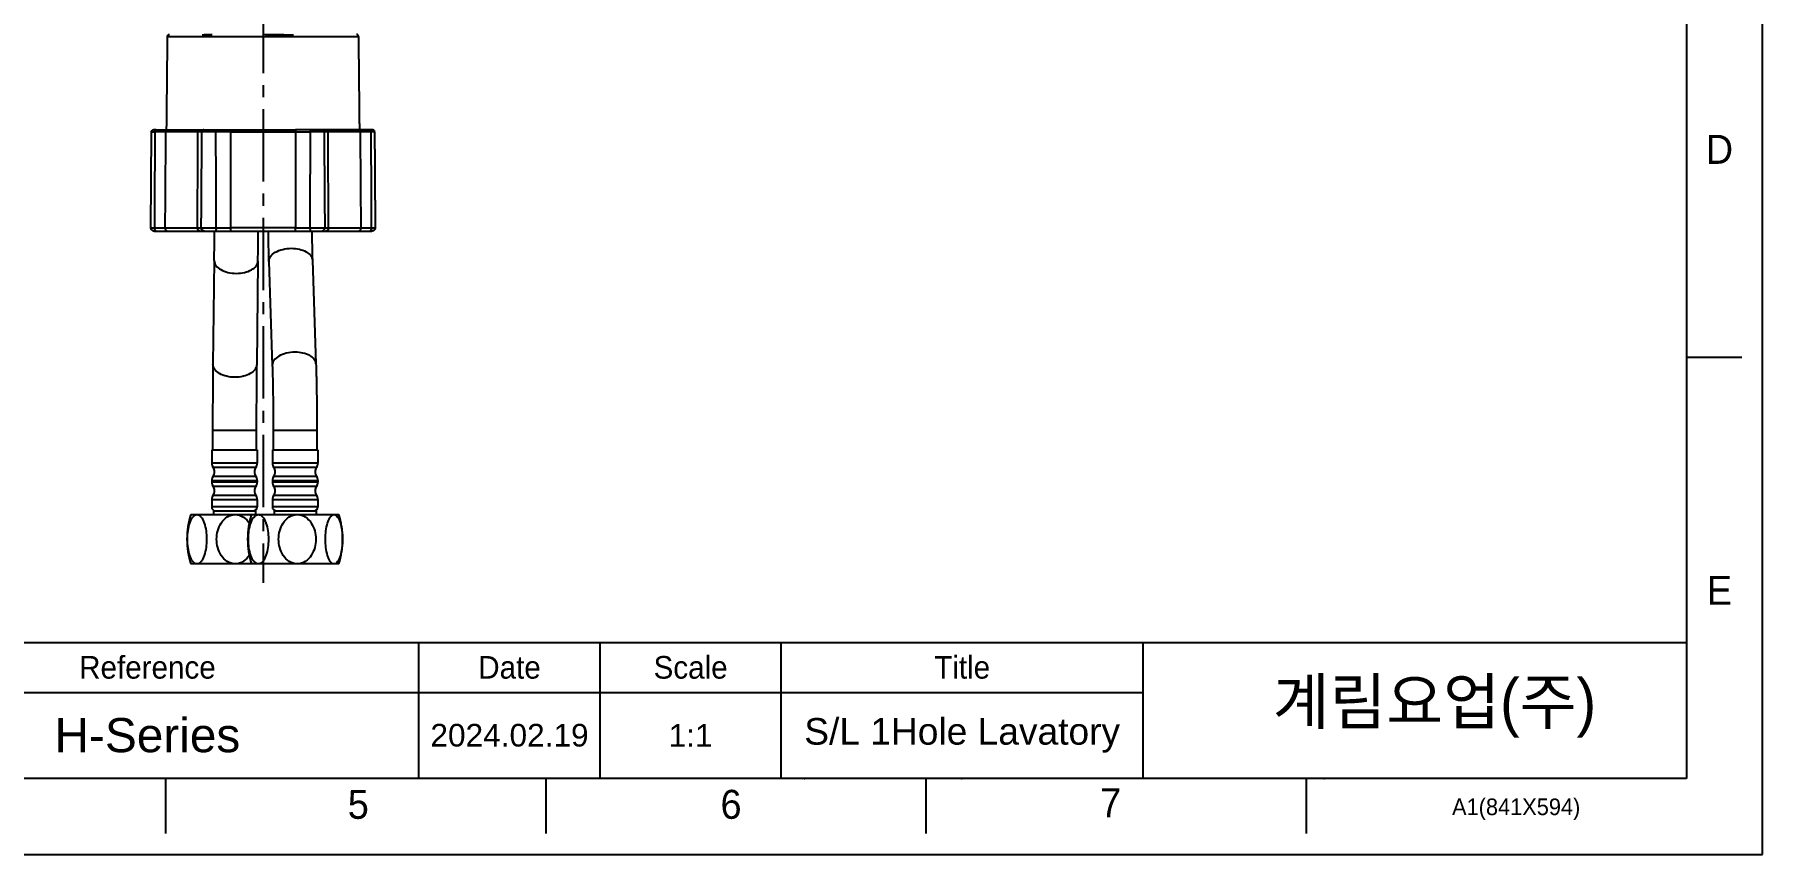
# Model space of a CAD drawing. Extents: x 10319 to 11160, y -16029 to -15435.
# Drawn here: x 10704.7 to 11159.7, y -16029.3 to -15813.5 of the extents above; entities that cross this region are included whole.
import ezdxf

# ---------------------------------------------------------------- set-up
doc = ezdxf.new("R2010")
doc.units = 0
doc.header["$MEASUREMENT"] = 0
doc.linetypes.add('CENTER2', pattern=[28.575, 19.05, -3.175, 3.175, -3.175])
doc.linetypes.add('CENTERX2', pattern=[101.6, 63.5, -12.7, 12.7, -12.7])
doc.layers.get('0').update_dxf_attribs({"linetype": 'CONTINUOUS'})
for name, color, linetype in [('CENTER', 1, 'CENTER2'), ('FORM', 7, 'CONTINUOUS'), ('TEXT', 2, 'CONTINUOUS')]:
    doc.layers.add(name, color=color, linetype=linetype)
doc.styles.add('Arial Unicode MS', font='ARIALUNI.ttf')
doc.styles.add('ROMANS', font='Gulim.ttf')
doc.styles.get("Standard").update_dxf_attribs({"font": 'Gulim.ttf'})

msp = doc.modelspace()

# ---------------------------------------------------------------- linework, layer by layer
for p, q in [((10751.99, -15872.97), (10751.66, -15900.32)), ((10763.49, -15873.11), (10763.16, -15900.46)), ((10766.35, -15873.24), (10767.28, -15900.58)), ((10777.84, -15872.84), (10778.77, -15900.19)), ((10751.56, -15917.6), (10763.06, -15917.6)), ((10751.56, -15917.6), (10751.56, -15922.83)), ((10763.06, -15917.6), (10763.06, -15922.83)), ((10767.54, -15917.6), (10779.04, -15917.6)), ((10767.54, -15917.6), (10767.54, -15922.83)), ((10779.04, -15917.6), (10779.04, -15922.83)), ((10751.31, -15922.83), (10763.31, -15922.83)), ((10751.31, -15922.83), (10751.31, -15926.27)), ((10763.31, -15922.83), (10763.31, -15926.27)), ((10767.29, -15922.83), (10779.29, -15922.83)), ((10767.29, -15922.83), (10767.29, -15926.27)), ((10779.29, -15922.83), (10779.29, -15926.27)), ((10763.31, -15926.27), (10751.31, -15926.27)), ((10762.94, -15927.44), (10751.69, -15927.44)), ((10779.29, -15926.27), (10767.29, -15926.27)), ((10778.91, -15927.44), (10767.66, -15927.44)), ((10751.31, -15930.89), (10763.31, -15930.89)), ((10751.31, -15930.89), (10751.31, -15931.27)), ((10763.31, -15931.27), (10751.31, -15931.27)), ((10751.69, -15929.73), (10762.94, -15929.73)), ((10762.94, -15932.44), (10751.69, -15932.44)), ((10763.31, -15930.89), (10763.31, -15931.27)), ((10767.29, -15930.89), (10779.29, -15930.89)), ((10767.29, -15930.89), (10767.29, -15931.27)), ((10779.29, -15931.27), (10767.29, -15931.27)), ((10767.66, -15929.73), (10778.91, -15929.73)), ((10778.91, -15932.44), (10767.66, -15932.44)), ((10779.29, -15930.89), (10779.29, -15931.27)), ((10751.31, -15935.89), (10763.31, -15935.89)), ((10751.31, -15935.89), (10751.31, -15937.83)), ((10763.31, -15937.83), (10751.31, -15937.83)), ((10751.69, -15934.73), (10762.94, -15934.73)), ((10763.31, -15935.89), (10763.31, -15937.83)), ((10767.29, -15935.89), (10779.29, -15935.89)), ((10767.29, -15935.89), (10767.29, -15937.83)), ((10779.29, -15937.83), (10767.29, -15937.83)), ((10767.66, -15934.73), (10778.91, -15934.73)), ((10779.29, -15935.89), (10779.29, -15937.83)), ((10745.81, -15939.83), (10784.79, -15939.83)), ((10751.81, -15938.83), (10762.81, -15938.83)), ((10751.81, -15938.83), (10751.81, -15939.83)), ((10762.81, -15938.83), (10762.81, -15939.83)), ((10767.79, -15938.83), (10778.79, -15938.83)), ((10767.79, -15938.83), (10767.79, -15939.83)), ((10778.79, -15938.83), (10778.79, -15939.83)), ((10784.79, -15952.83), (10745.81, -15952.83))]:
    msp.add_line(p, q)
for centre, radius, start, end in [((9483.84, -15858.08), 1268.23, 359.32714, 359.67842), ((9481.63, -15858.06), 1281.95, 359.3272, 359.681), ((11227.78, -15858.03), 461.69, 180.8884, 181.8869), ((11225.57, -15858.09), 447.97, 180.9088, 181.8873), ((12142.26, -15916.55), 1390.7, 179.33118, 180.043), ((12142.4, -15916.55), 1379.34, 179.33143, 180.04331), ((10753.31, -15926.27), 2, 180, 215.6591), ((10750.06, -15928.6), 2, 0.59, 35.6591), ((10750.06, -15928.56), 2, 324.3409, 359.41), ((10764.56, -15928.6), 2, 144.3409, 179.41), ((10764.56, -15928.56), 2, 180.59, 215.6591), ((10761.31, -15926.27), 2, 324.3409, 0), ((10769.29, -15926.27), 2, 180, 215.6591), ((10766.04, -15928.6), 2, 0.59, 35.6591), ((10766.04, -15928.56), 2, 324.3409, 359.41), ((10780.54, -15928.6), 2, 144.3409, 179.41), ((10780.54, -15928.56), 2, 180.59, 215.6591), ((10777.29, -15926.27), 2, 324.3409, 0), ((10753.31, -15930.89), 2, 144.3409, 180), ((10753.31, -15931.27), 2, 180, 215.6591), ((10750.06, -15933.6), 2, 0.59, 35.6591), ((10764.56, -15933.6), 2, 144.3409, 179.41), ((10761.31, -15930.89), 2, 0, 35.6591), ((10761.31, -15931.27), 2, 324.3409, 0), ((10769.29, -15930.89), 2, 144.3409, 180), ((10769.29, -15931.27), 2, 180, 215.6591), ((10766.04, -15933.6), 2, 0.59, 35.6591), ((10780.54, -15933.6), 2, 144.3409, 179.41), ((10777.29, -15930.89), 2, 0, 35.6591), ((10777.29, -15931.27), 2, 324.3409, 0), ((10753.31, -15935.89), 2, 144.3409, 180), ((10752.31, -15937.83), 1, 180, 270), ((10750.06, -15933.56), 2, 324.3409, 359.41), ((10762.31, -15937.83), 1, 270, 0), ((10764.56, -15933.56), 2, 180.59, 215.6591), ((10761.31, -15935.89), 2, 0, 35.6591), ((10769.29, -15935.89), 2, 144.3409, 180), ((10768.29, -15937.83), 1, 180, 270), ((10766.04, -15933.56), 2, 324.3409, 359.41), ((10778.29, -15937.83), 1, 270, 0), ((10780.54, -15933.56), 2, 180.59, 215.6591), ((10777.29, -15935.89), 2, 0, 35.6591), ((10766.44, -15946.33), 21.63, 162.5077, 197.4923), ((10782.41, -15946.33), 21.63, 162.5077, 197.4923), ((10764.16, -15946.33), 21.63, 342.5077, 17.4923)]:
    msp.add_arc(centre, radius, start, end)
for points, degree in [([(10739.45, -15838.55), (10739.58, -15826.24), (10739.7, -15813.93)], 2), ([(10739.45, -15838.55), (10739.58, -15826.24), (10739.7, -15813.93)], 2), ([(10789.96, -15813.93), (10790.08, -15826.24), (10790.21, -15838.55)], 2), ([(10735.29, -15864.33), (10735.38, -15851.69), (10735.47, -15839.05)], 2), ([(10735.29, -15864.33), (10735.38, -15851.69), (10735.47, -15839.05)], 2), ([(10736.35, -15839.05), (10736.29, -15851.69), (10736.23, -15864.33)], 2), ([(10739.17, -15839.05), (10737.76, -15839.05), (10736.35, -15839.05)], 2), ([(10736.71, -15838.55), (10738.17, -15838.55), (10739.64, -15838.55)], 2), ([(10736.71, -15838.55), (10738.17, -15838.55), (10739.64, -15838.55)], 2), ([(10739.17, -15839.05), (10739.11, -15847.48), (10739.05, -15855.91), (10738.99, -15864.33)], 3), ([(10747.56, -15864.33), (10747.61, -15855.91), (10747.66, -15847.48), (10747.71, -15839.05)], 3), ([(10748.74, -15839.05), (10748.23, -15839.05), (10747.71, -15839.05)], 2), ([(10748.16, -15838.55), (10748.69, -15838.55), (10749.23, -15838.55)], 2), ([(10748.57, -15864.33), (10748.66, -15851.69), (10748.74, -15839.05)], 2), ([(10752.31, -15838.55), (10754.31, -15838.55), (10756.31, -15838.55)], 2), ([(10756.29, -15839.05), (10754.36, -15839.05), (10752.44, -15839.05)], 2), ([(10752.48, -15864.33), (10752.46, -15851.69), (10752.44, -15839.05)], 2), ([(10756.29, -15839.05), (10756.28, -15847.48), (10756.27, -15855.91), (10756.26, -15864.33)], 3), ([(10777.35, -15838.55), (10775.35, -15838.55), (10773.35, -15838.55)], 2), ([(10773.37, -15839.05), (10775.3, -15839.05), (10777.22, -15839.05)], 2), ([(10773.37, -15839.05), (10773.38, -15847.48), (10773.39, -15855.91), (10773.4, -15864.33)], 3), ([(10777.22, -15839.05), (10777.2, -15851.69), (10777.18, -15864.33)], 2), ([(10781.51, -15838.55), (10780.97, -15838.55), (10780.43, -15838.55)], 2), ([(10780.92, -15839.05), (10781, -15851.69), (10781.09, -15864.33)], 2), ([(10781.95, -15839.05), (10781.44, -15839.05), (10780.92, -15839.05)], 2), ([(10782.1, -15864.33), (10782.05, -15855.91), (10782, -15847.48), (10781.95, -15839.05)], 3), ([(10792.96, -15838.55), (10791.49, -15838.55), (10790.03, -15838.55)], 2), ([(10790.67, -15864.33), (10790.61, -15855.91), (10790.55, -15847.48), (10790.49, -15839.05)], 3), ([(10793.31, -15839.05), (10791.9, -15839.05), (10790.49, -15839.05)], 2), ([(10793.44, -15864.33), (10793.37, -15851.69), (10793.31, -15839.05)], 2), ([(10794.2, -15839.05), (10794.28, -15851.69), (10794.37, -15864.33)], 2), ([(10736.23, -15864.33), (10737.61, -15864.33), (10738.99, -15864.33)], 2), ([(10736.82, -15865.19), (10738.3, -15865.19), (10739.77, -15865.19)], 2), ([(10736.82, -15865.19), (10738.3, -15865.19), (10739.77, -15865.19)], 2), ([(10747.56, -15864.33), (10748.07, -15864.33), (10748.57, -15864.33)], 2), ([(10748.31, -15865.19), (10748.85, -15865.19), (10749.39, -15865.19)], 2), ([(10752.26, -15865.19), (10754.28, -15865.19), (10756.29, -15865.19)], 2), ([(10752.48, -15864.33), (10754.37, -15864.33), (10756.26, -15864.33)], 2), ([(10773.37, -15865.19), (10775.38, -15865.19), (10777.4, -15865.19)], 2), ([(10773.4, -15864.33), (10775.29, -15864.33), (10777.18, -15864.33)], 2), ([(10780.27, -15865.19), (10780.81, -15865.19), (10781.35, -15865.19)], 2), ([(10781.09, -15864.33), (10781.6, -15864.33), (10782.1, -15864.33)], 2), ([(10789.89, -15865.19), (10791.36, -15865.19), (10792.84, -15865.19)], 2), ([(10790.67, -15864.33), (10792.05, -15864.33), (10793.44, -15864.33)], 2)]:
    msp.add_open_spline(points, degree=degree)
for points, weights, knots in [([(10739.7, -15813.93), (10739.7, -15813.93), (10764.83, -15813.93), (10789.96, -15813.93), (10789.96, -15813.93)], [1, 0.707106781187, 1, 0.707106781187, 1], [-78.948144, -78.948144, -78.948144, -39.474072, -39.474072, 0, 0, 0]), ([(10739.7, -15813.93), (10739.7, -15813.72), (10739.85, -15813.58), (10740, -15813.43), (10740.2, -15813.43)], [1, 0.853553390593, 0.853553390593, 0.853553390593, 1], [0, 0, 0, 0.4162846, 0.4162846, 0.8325693, 0.8325693, 0.8325693]), ([(10739.7, -15813.93), (10739.7, -15813.72), (10739.85, -15813.58), (10740, -15813.43), (10740.2, -15813.43)], [1, 0.853553390593, 0.853553390593, 0.853553390593, 1], [0, 0, 0, 0.4162846, 0.4162846, 0.8325693, 0.8325693, 0.8325693]), ([(10789.96, -15813.93), (10789.96, -15813.72), (10789.81, -15813.58), (10789.67, -15813.43), (10789.46, -15813.43)], [0.995895694351, 0.853553390593, 0.853553390593, 0.853553390593, 1], [0.0058748, 0.0058748, 0.0058748, 0.4162846, 0.4162846, 0.8325693, 0.8325693, 0.8325693]), ([(10794.2, -15839.05), (10794.19, -15838.85), (10794.05, -15838.7), (10793.9, -15838.55), (10793.69, -15838.55)], [0.997126641142, 0.853553390593, 0.853553390593, 0.853553390593, 1], [0.0041041, 0.0041041, 0.0041041, 0.4162846, 0.4162846, 0.8325693, 0.8325693, 0.8325693]), ([(10736.23, -15864.33), (10736.22, -15864.69), (10736.4, -15864.94), (10736.58, -15865.19), (10736.82, -15865.19)], [1, 0.923210217113, 1, 0.923210217113, 1], [0, 0, 0, 0.66855, 0.66855, 1.3371, 1.3371, 1.3371]), ([(10749.39, -15865.19), (10749.05, -15865.19), (10748.81, -15864.94), (10748.57, -15864.69), (10748.57, -15864.33)], [1, 0.923210217113, 1, 0.923210217113, 1], [0, 0, 0, 0.66855, 0.66855, 1.3371, 1.3371, 1.3371]), ([(10752.48, -15864.33), (10752.48, -15864.69), (10752.42, -15864.94), (10752.36, -15865.19), (10752.26, -15865.19)], [1, 0.923210217113, 1, 0.923210217113, 1], [0, 0, 0, 0.66855, 0.66855, 1.3371, 1.3371, 1.3371]), ([(10792.84, -15865.19), (10793.09, -15865.19), (10793.26, -15864.94), (10793.44, -15864.69), (10793.44, -15864.33)], [1, 0.923210217113, 1, 0.923210217113, 1], [0, 0, 0, 0.66855, 0.66855, 1.3371, 1.3371, 1.3371]), ([(10794.37, -15864.34), (10794.37, -15864.69), (10794.12, -15864.94), (10793.88, -15865.19), (10793.52, -15865.19)], [1, 0.853553390593, 0.853553390593, 0.853553390593, 1], [0, 0, 0, 0.702057, 0.702057, 1.404114, 1.404114, 1.404114])]:
    msp.add_rational_spline(points, weights, degree=2, knots=knots)
for points, knots in [([(10751.41, -15813.49), (10750.97, -15813.5), (10750.19, -15813.52), (10749.35, -15813.56), (10748.92, -15813.59), (10748.83, -15813.61), (10748.83, -15813.62)], [0, 0, 0, 0, 2.460594, 4.921189, 7.381783, 9.244555, 9.244555, 9.244555, 9.244555]), ([(10772.85, -15813.61), (10772.59, -15813.61), (10771.61, -15813.59), (10769.78, -15813.56), (10767.34, -15813.52), (10765.67, -15813.5), (10764.83, -15813.48)], [41.946713, 41.946713, 41.946713, 41.946713, 42.858065, 45.379127, 47.90019, 50.421252, 50.421252, 50.421252, 50.421252]), ([(10739.63, -15838.55), (10739.59, -15838.55), (10739.55, -15838.56), (10739.52, -15838.57), (10739.47, -15838.58), (10739.42, -15838.61), (10739.38, -15838.64), (10739.34, -15838.67), (10739.3, -15838.71), (10739.27, -15838.75), (10739.24, -15838.79), (10739.21, -15838.84), (10739.2, -15838.89), (10739.18, -15838.94), (10739.17, -15839), (10739.17, -15839.05)], [-0.8012683, -0.8012683, -0.8012683, -0.8012683, -0.6722082, -0.6722082, -0.6722082, -0.4973625, -0.4973625, -0.4973625, -0.3295684, -0.3295684, -0.3295684, -0.1648828, -0.1648828, -0.1648828, 0, 0, 0, 0]), ([(10747.71, -15839.05), (10747.71, -15839), (10747.72, -15838.94), (10747.74, -15838.89), (10747.75, -15838.84), (10747.77, -15838.79), (10747.8, -15838.75), (10747.83, -15838.71), (10747.87, -15838.67), (10747.91, -15838.64), (10747.95, -15838.61), (10748, -15838.58), (10748.04, -15838.57), (10748.08, -15838.56), (10748.11, -15838.55), (10748.15, -15838.55)], [-0.8072468, -0.8072468, -0.8072468, -0.8072468, -0.6423641, -0.6423641, -0.6423641, -0.4776785, -0.4776785, -0.4776785, -0.3098843, -0.3098843, -0.3098843, -0.1350386, -0.1350386, -0.1350386, -0.0059786, -0.0059786, -0.0059786, -0.0059786]), ([(10756.3, -15838.64), (10756.3, -15838.67), (10756.3, -15838.71), (10756.3, -15838.75), (10756.29, -15838.79), (10756.29, -15838.84), (10756.29, -15838.89), (10756.29, -15838.94), (10756.29, -15839), (10756.29, -15839.05)], [-0.4973625, -0.4973625, -0.4973625, -0.4973625, -0.3295684, -0.3295684, -0.3295684, -0.1648828, -0.1648828, -0.1648828, 0, 0, 0, 0]), ([(10773.36, -15838.64), (10773.36, -15838.67), (10773.37, -15838.71), (10773.37, -15838.75), (10773.37, -15838.79), (10773.37, -15838.84), (10773.37, -15838.89), (10773.37, -15838.94), (10773.37, -15839), (10773.37, -15839.05)], [0.3098843, 0.3098843, 0.3098843, 0.3098843, 0.4776785, 0.4776785, 0.4776785, 0.6423641, 0.6423641, 0.6423641, 0.8072468, 0.8072468, 0.8072468, 0.8072468]), ([(10781.51, -15838.55), (10781.55, -15838.55), (10781.58, -15838.56), (10781.62, -15838.57), (10781.67, -15838.58), (10781.71, -15838.61), (10781.75, -15838.64), (10781.79, -15838.67), (10781.83, -15838.71), (10781.86, -15838.75), (10781.89, -15838.79), (10781.91, -15838.84), (10781.93, -15838.89), (10781.94, -15838.94), (10781.95, -15839), (10781.95, -15839.05)], [-0.8012683, -0.8012683, -0.8012683, -0.8012683, -0.6722082, -0.6722082, -0.6722082, -0.4973625, -0.4973625, -0.4973625, -0.3295684, -0.3295684, -0.3295684, -0.1648828, -0.1648828, -0.1648828, 0, 0, 0, 0]), ([(10790.03, -15838.55), (10790.07, -15838.55), (10790.11, -15838.56), (10790.14, -15838.57), (10790.19, -15838.58), (10790.24, -15838.61), (10790.28, -15838.64), (10790.33, -15838.67), (10790.36, -15838.71), (10790.39, -15838.75), (10790.42, -15838.79), (10790.45, -15838.84), (10790.47, -15838.89), (10790.48, -15838.94), (10790.49, -15839), (10790.49, -15839.05)], [0.0059786, 0.0059786, 0.0059786, 0.0059786, 0.1350386, 0.1350386, 0.1350386, 0.3098843, 0.3098843, 0.3098843, 0.4776785, 0.4776785, 0.4776785, 0.6423641, 0.6423641, 0.6423641, 0.8072468, 0.8072468, 0.8072468, 0.8072468]), ([(10738.99, -15864.34), (10738.99, -15864.43), (10739, -15864.52), (10739.03, -15864.6), (10739.06, -15864.69), (10739.1, -15864.77), (10739.15, -15864.85), (10739.2, -15864.92), (10739.26, -15864.98), (10739.33, -15865.04), (10739.4, -15865.09), (10739.48, -15865.13), (10739.56, -15865.16), (10739.63, -15865.18), (10739.7, -15865.19), (10739.77, -15865.19)], [0.005971, 0.005971, 0.005971, 0.005971, 0.27783, 0.27783, 0.27783, 0.555346, 0.555346, 0.555346, 0.837848, 0.837848, 0.837848, 1.132066, 1.132066, 1.132066, 1.366222, 1.366222, 1.366222, 1.366222]), ([(10748.31, -15865.19), (10748.24, -15865.19), (10748.17, -15865.18), (10748.11, -15865.16), (10748.03, -15865.13), (10747.95, -15865.09), (10747.88, -15865.04), (10747.82, -15864.98), (10747.76, -15864.92), (10747.71, -15864.85), (10747.66, -15864.77), (10747.62, -15864.69), (10747.6, -15864.6), (10747.57, -15864.52), (10747.56, -15864.43), (10747.56, -15864.34)], [0.007729, 0.007729, 0.007729, 0.007729, 0.241884, 0.241884, 0.241884, 0.536103, 0.536103, 0.536103, 0.818605, 0.818605, 0.818605, 1.09612, 1.09612, 1.09612, 1.367979, 1.367979, 1.367979, 1.367979]), ([(10756.26, -15864.34), (10756.26, -15864.43), (10756.26, -15864.52), (10756.26, -15864.6), (10756.26, -15864.69), (10756.26, -15864.77), (10756.27, -15864.85), (10756.27, -15864.92), (10756.27, -15864.98), (10756.27, -15865.04), (10756.28, -15865.09), (10756.28, -15865.13), (10756.28, -15865.16)], [0.005971, 0.005971, 0.005971, 0.005971, 0.27783, 0.27783, 0.27783, 0.555346, 0.555346, 0.555346, 0.837848, 0.837848, 0.837848, 1.132066, 1.132066, 1.132066, 1.132066]), ([(10773.38, -15865.16), (10773.38, -15865.13), (10773.39, -15865.09), (10773.39, -15865.04), (10773.39, -15864.98), (10773.39, -15864.92), (10773.4, -15864.85), (10773.4, -15864.77), (10773.4, -15864.69), (10773.4, -15864.6), (10773.4, -15864.52), (10773.4, -15864.43), (10773.4, -15864.34)], [0.241884, 0.241884, 0.241884, 0.241884, 0.536103, 0.536103, 0.536103, 0.818605, 0.818605, 0.818605, 1.09612, 1.09612, 1.09612, 1.367979, 1.367979, 1.367979, 1.367979]), ([(10782.1, -15864.34), (10782.1, -15864.43), (10782.09, -15864.52), (10782.06, -15864.6), (10782.04, -15864.69), (10782, -15864.77), (10781.95, -15864.85), (10781.9, -15864.92), (10781.84, -15864.98), (10781.78, -15865.04), (10781.71, -15865.09), (10781.63, -15865.13), (10781.55, -15865.16), (10781.49, -15865.18), (10781.42, -15865.19), (10781.36, -15865.19)], [0.005971, 0.005971, 0.005971, 0.005971, 0.27783, 0.27783, 0.27783, 0.555346, 0.555346, 0.555346, 0.837848, 0.837848, 0.837848, 1.132066, 1.132066, 1.132066, 1.366222, 1.366222, 1.366222, 1.366222]), ([(10789.89, -15865.19), (10789.96, -15865.19), (10790.03, -15865.18), (10790.1, -15865.16), (10790.18, -15865.13), (10790.26, -15865.09), (10790.33, -15865.04), (10790.4, -15864.98), (10790.47, -15864.92), (10790.52, -15864.85), (10790.57, -15864.77), (10790.61, -15864.69), (10790.63, -15864.6), (10790.66, -15864.52), (10790.67, -15864.43), (10790.67, -15864.34)], [0.007729, 0.007729, 0.007729, 0.007729, 0.241884, 0.241884, 0.241884, 0.536103, 0.536103, 0.536103, 0.818605, 0.818605, 0.818605, 1.09612, 1.09612, 1.09612, 1.367979, 1.367979, 1.367979, 1.367979]), ([(10766.35, -15873.24), (10766.33, -15872.77), (10766.73, -15871.72), (10768.14, -15870.63), (10770.08, -15869.91), (10771.55, -15869.74), (10772.32, -15869.74)], [0, 0, 0, 0, 0.184443, 0.413679, 0.69289, 1, 1, 1, 1]), ([(10772.32, -15869.74), (10773.03, -15869.74), (10774.37, -15869.88), (10776.14, -15870.51), (10777.43, -15871.48), (10777.83, -15872.42), (10777.84, -15872.84)], [0, 0, 0, 0, 0.3088, 0.585268, 0.812996, 1, 1, 1, 1]), ([(10751.99, -15872.97), (10751.98, -15873.42), (10752.38, -15874.44), (10753.75, -15875.49), (10755.63, -15876.18), (10757.07, -15876.34), (10757.82, -15876.34)], [0, 0, 0, 0, 0.185308, 0.414015, 0.692301, 1, 1, 1, 1]), ([(10757.82, -15876.34), (10758.55, -15876.34), (10759.93, -15876.19), (10761.76, -15875.54), (10763.09, -15874.52), (10763.48, -15873.55), (10763.49, -15873.11)], [0, 0, 0, 0, 0.3083, 0.585609, 0.81378, 1, 1, 1, 1]), ([(10773.25, -15897.09), (10772.48, -15897.09), (10771.01, -15897.26), (10769.07, -15897.97), (10767.66, -15899.07), (10767.26, -15900.12), (10767.28, -15900.58)], [0, 0, 0, 0, 0.30711, 0.586321, 0.815557, 1, 1, 1, 1]), ([(10778.77, -15900.19), (10778.76, -15899.77), (10778.36, -15898.83), (10777.07, -15897.85), (10775.3, -15897.23), (10773.96, -15897.09), (10773.25, -15897.09)], [0, 0, 0, 0, 0.187004, 0.414732, 0.6912, 1, 1, 1, 1]), ([(10757.49, -15903.69), (10756.74, -15903.69), (10755.3, -15903.53), (10753.42, -15902.84), (10752.05, -15901.78), (10751.65, -15900.77), (10751.66, -15900.32)], [0, 0, 0, 0, 0.307699, 0.585985, 0.814692, 1, 1, 1, 1]), ([(10763.16, -15900.46), (10763.15, -15900.9), (10762.76, -15901.87), (10761.42, -15902.88), (10759.6, -15903.54), (10758.21, -15903.69), (10757.49, -15903.69)], [0, 0, 0, 0, 0.18622, 0.414391, 0.6917, 1, 1, 1, 1]), ([(10767.28, -15900.58), (10767.32, -15901.88), (10767.48, -15907.55), (10767.54, -15913.22), (10767.54, -15917.6)], [0, 0, 0, 0, 0.2284, 1, 1, 1, 1]), ([(10778.77, -15900.19), (10778.82, -15901.52), (10778.98, -15907.32), (10779.04, -15913.12), (10779.04, -15917.6)], [0, 0, 0, 0, 0.22949, 1, 1, 1, 1]), ([(10744.93, -15946.33), (10744.93, -15945.59), (10745.03, -15944.15), (10745.39, -15942.43), (10745.88, -15941.22), (10746.38, -15940.35), (10747.03, -15939.83), (10747.45, -15939.83)], [0, 0, 0, 0, 0.301519, 0.585419, 0.713806, 0.827791, 1, 1, 1, 1]), ([(10747.45, -15939.83), (10747.88, -15939.83), (10748.52, -15940.35), (10749.02, -15941.22), (10749.51, -15942.43), (10749.88, -15944.15), (10749.98, -15945.59), (10749.98, -15946.33)], [0, 0, 0, 0, 0.172211, 0.286185, 0.414574, 0.69849, 1, 1, 1, 1]), ([(10752.61, -15946.33), (10752.61, -15945.59), (10752.81, -15944.09), (10753.72, -15942.01), (10755.27, -15940.33), (10756.77, -15939.83), (10757.51, -15939.83)], [0, 0, 0, 0, 0.250945, 0.501572, 0.751539, 1, 1, 1, 1]), ([(10757.51, -15939.83), (10758.27, -15939.83), (10759.81, -15940.36), (10760.85, -15941.52), (10761.26, -15942.17)], [0, 0, 0, 0, 0.49838, 1, 1, 1, 1]), ([(10760.97, -15946.33), (10760.97, -15945.59), (10761.07, -15944.15), (10761.46, -15942.42), (10761.97, -15941.21), (10762.5, -15940.34), (10763.18, -15939.83), (10763.62, -15939.83)], [0, 0, 0, 0, 0.298582, 0.580396, 0.708471, 0.822979, 1, 1, 1, 1]), ([(10763.62, -15939.83), (10764.06, -15939.83), (10764.74, -15940.34), (10765.27, -15941.21), (10765.78, -15942.42), (10766.17, -15944.15), (10766.27, -15945.59), (10766.27, -15946.33)], [0, 0, 0, 0, 0.177022, 0.29152, 0.419597, 0.701427, 1, 1, 1, 1]), ([(10768.95, -15946.33), (10768.95, -15945.59), (10769.15, -15944.09), (10770.06, -15942.01), (10771.61, -15940.33), (10773.11, -15939.83), (10773.85, -15939.83)], [0, 0, 0, 0, 0.251037, 0.501736, 0.751679, 1, 1, 1, 1]), ([(10773.85, -15939.83), (10774.59, -15939.83), (10776.09, -15940.33), (10777.64, -15942.01), (10778.54, -15944.09), (10778.74, -15945.59), (10778.74, -15946.33)], [0, 0, 0, 0, 0.248332, 0.498271, 0.748955, 1, 1, 1, 1]), ([(10781.27, -15946.33), (10781.27, -15945.59), (10781.36, -15944.15), (10781.68, -15942.43), (10782.12, -15941.22), (10782.55, -15940.38), (10783.13, -15939.83), (10783.52, -15939.83)], [0, 0, 0, 0, 0.307851, 0.596308, 0.725436, 0.838372, 1, 1, 1, 1]), ([(10783.52, -15939.83), (10783.9, -15939.83), (10784.48, -15940.38), (10784.91, -15941.22), (10785.35, -15942.43), (10785.67, -15944.15), (10785.76, -15945.59), (10785.76, -15946.33)], [0, 0, 0, 0, 0.16163, 0.274555, 0.403685, 0.692158, 1, 1, 1, 1]), ([(10747.45, -15952.83), (10747.03, -15952.83), (10746.38, -15952.32), (10745.88, -15951.45), (10745.39, -15950.24), (10745.03, -15948.52), (10744.93, -15947.07), (10744.93, -15946.33)], [0, 0, 0, 0, 0.172211, 0.286185, 0.414574, 0.69849, 1, 1, 1, 1]), ([(10749.98, -15946.33), (10749.98, -15947.07), (10749.88, -15948.52), (10749.51, -15950.24), (10749.02, -15951.45), (10748.52, -15952.32), (10747.88, -15952.83), (10747.45, -15952.83)], [0, 0, 0, 0, 0.301519, 0.585419, 0.713806, 0.827791, 1, 1, 1, 1]), ([(10757.51, -15952.83), (10756.77, -15952.83), (10755.27, -15952.33), (10753.72, -15950.66), (10752.81, -15948.58), (10752.61, -15947.08), (10752.61, -15946.33)], [0, 0, 0, 0, 0.248459, 0.498422, 0.74906, 1, 1, 1, 1]), ([(10763.62, -15952.83), (10763.18, -15952.83), (10762.5, -15952.33), (10761.97, -15951.45), (10761.46, -15950.24), (10761.07, -15948.52), (10760.97, -15947.07), (10760.97, -15946.33)], [0, 0, 0, 0, 0.177022, 0.29152, 0.419597, 0.701427, 1, 1, 1, 1]), ([(10766.27, -15946.33), (10766.27, -15947.07), (10766.17, -15948.52), (10765.78, -15950.24), (10765.27, -15951.45), (10764.74, -15952.33), (10764.06, -15952.83), (10763.62, -15952.83)], [0, 0, 0, 0, 0.298582, 0.580396, 0.708471, 0.822979, 1, 1, 1, 1]), ([(10773.85, -15952.83), (10773.11, -15952.83), (10771.61, -15952.33), (10770.06, -15950.66), (10769.15, -15948.58), (10768.95, -15947.08), (10768.95, -15946.33)], [0, 0, 0, 0, 0.248332, 0.498271, 0.748955, 1, 1, 1, 1]), ([(10778.74, -15946.33), (10778.74, -15947.08), (10778.54, -15948.58), (10777.64, -15950.66), (10776.09, -15952.33), (10774.59, -15952.83), (10773.85, -15952.83)], [0, 0, 0, 0, 0.251037, 0.501736, 0.751679, 1, 1, 1, 1]), ([(10783.52, -15952.83), (10783.13, -15952.83), (10782.55, -15952.29), (10782.12, -15951.45), (10781.68, -15950.23), (10781.36, -15948.51), (10781.27, -15947.07), (10781.27, -15946.33)], [0, 0, 0, 0, 0.16163, 0.274555, 0.403685, 0.692158, 1, 1, 1, 1]), ([(10785.76, -15946.33), (10785.76, -15947.07), (10785.67, -15948.51), (10785.35, -15950.23), (10784.91, -15951.45), (10784.48, -15952.29), (10783.9, -15952.83), (10783.52, -15952.83)], [0, 0, 0, 0, 0.307851, 0.596308, 0.725436, 0.838372, 1, 1, 1, 1]), ([(10761.26, -15950.5), (10760.85, -15951.14), (10759.81, -15952.31), (10758.27, -15952.83), (10757.51, -15952.83)], [0, 0, 0, 0, 0.501623, 1, 1, 1, 1])]:
    msp.add_open_spline(points, degree=3, knots=knots)
for points, weights in [([(10735.47, -15839.05), (10735.47, -15838.55), (10735.97, -15838.55)], [1, 0.707106781187, 1]), ([(10735.47, -15839.05), (10735.47, -15838.55), (10735.97, -15838.55)], [1, 0.707106781187, 1]), ([(10735.47, -15839.05), (10735.47, -15839.05), (10736.35, -15839.05)], [1, 0.923879532511, 1]), ([(10736.71, -15838.55), (10735.97, -15838.55), (10735.97, -15838.55)], [1, 0.923879532511, 1]), ([(10736.71, -15838.55), (10735.97, -15838.55), (10735.97, -15838.55)], [1, 0.923879532511, 1]), ([(10736.71, -15838.55), (10736.35, -15838.55), (10736.35, -15839.05)], [1, 0.709570736537, 1]), ([(10747.71, -15839.05), (10740.88, -15839.05), (10739.17, -15839.05)], [1, 0.945106627571, 1]), ([(10739.64, -15838.55), (10741.3, -15838.55), (10748.16, -15838.55)], [1, 0.943135436436, 1]), ([(10749.23, -15838.55), (10748.75, -15838.55), (10748.74, -15839.05)], [1, 0.709570736536, 1]), ([(10752.44, -15839.05), (10749.52, -15839.05), (10748.74, -15839.05)], [1, 0.707106781187, 1]), ([(10749.23, -15838.55), (10749.88, -15838.55), (10752.31, -15838.55)], [1, 0.707106781187, 1]), ([(10752.44, -15839.05), (10752.44, -15838.55), (10752.31, -15838.55)], [1, 0.709570736536, 1]), ([(10756.29, -15839.05), (10764.83, -15839.05), (10773.37, -15839.05)], [1, 0.945106627571, 1]), ([(10756.31, -15838.55), (10764.83, -15838.55), (10773.35, -15838.55)], [1, 0.943135436436, 1]), ([(10777.35, -15838.55), (10777.23, -15838.55), (10777.22, -15839.05)], [1, 0.709570736536, 1]), ([(10780.92, -15839.05), (10780.14, -15839.05), (10777.22, -15839.05)], [1, 0.707106781187, 1]), ([(10780.43, -15838.55), (10779.78, -15838.55), (10777.35, -15838.55)], [1, 0.707106781187, 1]), ([(10780.43, -15838.55), (10780.92, -15838.55), (10780.92, -15839.05)], [1, 0.709570736537, 1]), ([(10790.03, -15838.55), (10788.37, -15838.55), (10781.51, -15838.55)], [1, 0.943135436436, 1]), ([(10790.49, -15839.05), (10788.78, -15839.05), (10781.95, -15839.05)], [1, 0.945106627571, 1]), ([(10792.96, -15838.55), (10793.31, -15838.55), (10793.31, -15839.05)], [1, 0.709570736536, 1]), ([(10793.69, -15838.55), (10793.69, -15838.55), (10792.96, -15838.55)], [1, 0.923879532511, 1]), ([(10794.2, -15839.05), (10794.2, -15839.05), (10793.31, -15839.05)], [0.853553390593, 0.853553390593, 1]), ([(10736.14, -15865.19), (10735.29, -15865.18), (10735.29, -15864.33)], [1, 0.707106781187, 1]), ([(10735.29, -15864.33), (10735.29, -15864.33), (10736.23, -15864.33)], [1, 0.923879532511, 1]), ([(10736.14, -15865.19), (10735.29, -15865.18), (10735.29, -15864.33)], [1, 0.707106781187, 1]), ([(10736.14, -15865.19), (10736.14, -15865.19), (10736.82, -15865.19)], [1, 0.923879532511, 1]), ([(10736.14, -15865.19), (10736.14, -15865.19), (10736.82, -15865.19)], [1, 0.923879532511, 1]), ([(10738.99, -15864.34), (10740.72, -15864.34), (10747.56, -15864.34)], [1, 0.945515141595, 1]), ([(10739.77, -15865.19), (10741.41, -15865.19), (10748.31, -15865.19)], [1, 0.942180502973, 1]), ([(10748.57, -15864.33), (10749.4, -15864.33), (10752.48, -15864.33)], [1, 0.707106781187, 1]), ([(10749.39, -15865.19), (10750, -15865.19), (10752.26, -15865.19)], [1, 0.707106781187, 1]), ([(10773.4, -15864.33), (10764.83, -15864.33), (10756.26, -15864.33)], [1, 0.945515077098, 1]), ([(10756.29, -15865.19), (10764.83, -15865.19), (10773.37, -15865.19)], [1, 0.942180502973, 1]), ([(10777.18, -15864.33), (10777.18, -15865.18), (10777.4, -15865.19)], [1, 0.707106781187, 1]), ([(10777.18, -15864.33), (10780.26, -15864.33), (10781.09, -15864.33)], [1, 0.707106781187, 1]), ([(10777.4, -15865.19), (10779.66, -15865.19), (10780.27, -15865.19)], [1, 0.707106781187, 1]), ([(10780.27, -15865.19), (10781.09, -15865.18), (10781.09, -15864.33)], [1, 0.707106781187, 1]), ([(10781.35, -15865.19), (10788.25, -15865.19), (10789.89, -15865.19)], [1, 0.942180502973, 1]), ([(10782.1, -15864.34), (10788.94, -15864.34), (10790.67, -15864.34)], [1, 0.945515141595, 1]), ([(10792.84, -15865.19), (10793.52, -15865.19), (10793.52, -15865.19)], [1, 0.923879532511, 1]), ([(10793.44, -15864.33), (10794.37, -15864.33), (10794.37, -15864.33)], [1, 0.853553390593, 0.853553390593])]:
    msp.add_rational_spline(points, weights, degree=2)
at = {"lineweight": -3}
for points, weights in [([(10735.47, -15839.05), (10735.47, -15839.05), (10736.35, -15839.05)], [1, 0.923879532511, 1]), ([(10736.71, -15838.55), (10736.35, -15838.55), (10736.35, -15839.05)], [1, 0.709570736537, 1]), ([(10735.29, -15864.33), (10735.29, -15864.33), (10736.23, -15864.33)], [1, 0.923879532511, 1])]:
    msp.add_rational_spline(points, weights, degree=2, dxfattribs=at)
for points, degree in [([(10736.35, -15839.05), (10736.29, -15851.69), (10736.23, -15864.33)], 2), ([(10739.17, -15839.05), (10737.76, -15839.05), (10736.35, -15839.05)], 2), ([(10739.17, -15839.05), (10739.11, -15847.48), (10739.05, -15855.91), (10738.99, -15864.33)], 3), ([(10736.23, -15864.33), (10737.61, -15864.33), (10738.99, -15864.33)], 2)]:
    msp.add_open_spline(points, degree=degree, dxfattribs=at)
for points, knots in [([(10739.63, -15838.55), (10739.59, -15838.55), (10739.55, -15838.56), (10739.52, -15838.57), (10739.47, -15838.58), (10739.42, -15838.61), (10739.38, -15838.64), (10739.34, -15838.67), (10739.3, -15838.71), (10739.27, -15838.75), (10739.24, -15838.79), (10739.21, -15838.84), (10739.2, -15838.89), (10739.18, -15838.94), (10739.17, -15839), (10739.17, -15839.05)], [-0.8012683, -0.8012683, -0.8012683, -0.8012683, -0.6722082, -0.6722082, -0.6722082, -0.4973625, -0.4973625, -0.4973625, -0.3295684, -0.3295684, -0.3295684, -0.1648828, -0.1648828, -0.1648828, 0, 0, 0, 0]), ([(10738.99, -15864.34), (10738.99, -15864.43), (10739, -15864.52), (10739.03, -15864.6), (10739.06, -15864.69), (10739.1, -15864.77), (10739.15, -15864.85), (10739.2, -15864.92), (10739.26, -15864.98), (10739.33, -15865.04), (10739.4, -15865.09), (10739.48, -15865.13), (10739.56, -15865.16), (10739.63, -15865.18), (10739.7, -15865.19), (10739.77, -15865.19)], [0.005971, 0.005971, 0.005971, 0.005971, 0.27783, 0.27783, 0.27783, 0.555346, 0.555346, 0.555346, 0.837848, 0.837848, 0.837848, 1.132066, 1.132066, 1.132066, 1.366222, 1.366222, 1.366222, 1.366222])]:
    msp.add_open_spline(points, degree=3, knots=knots, dxfattribs=at)
msp.add_rational_spline([(10736.23, -15864.33), (10736.22, -15864.69), (10736.4, -15864.94), (10736.58, -15865.19), (10736.82, -15865.19)], [1, 0.923210217113, 1, 0.923210217113, 1], degree=2, knots=[0, 0, 0, 0.66855, 0.66855, 1.3371, 1.3371, 1.3371], dxfattribs=at)
at = {"layer": 'CENTER'}
msp.add_line((10764.83, -15604.52), (10764.83, -15957.83), dxfattribs=at)
at = {"layer": 'FORM', "color": 7, "linetype": 'Continuous'}
for p, q in [((11159.66, -16029.33), (11159.66, -15434.62)), ((11139.63, -15454.65), (11139.63, -16009.31)), ((11139.64, -15898.37), (11154.19, -15898.37)), ((11139.63, -16009.31), (10338.68, -16009.31)), ((10739.16, -16009.31), (10739.16, -16023.86)), ((10839.28, -16009.31), (10839.28, -16023.86)), ((10939.4, -16009.31), (10939.4, -16023.86)), ((11039.52, -16009.31), (11039.52, -16023.86)), ((10318.66, -16029.33), (11159.66, -16029.33))]:
    msp.add_line(p, q, dxfattribs=at)
at = {"layer": 'FORM'}
for p, q in [((10494.82, -15973.55), (11139.63, -15973.55)), ((10805.9, -16009.31), (10805.9, -15973.55)), ((10805.9, -16009.31), (10805.9, -15973.55)), ((10805.9, -16009.31), (10805.9, -15973.55)), ((10853.58, -16009.31), (10853.58, -15973.55)), ((10901.26, -16009.31), (10901.26, -15973.55)), ((10996.61, -16009.31), (10996.61, -15973.55)), ((10438.8, -15986.66), (10996.61, -15986.66))]:
    msp.add_line(p, q, dxfattribs=at)
for p in [(10907.38, -16009.31), (10948.81, -16009.31), (11044.22, -16009.31)]:
    msp.add_point(p, dxfattribs=at)

# ---------------------------------------------------------------- texts
at = {"layer": 'FORM', "char_height": 7.63, "attachment_point": 5}
for s, width, insert in [('D', 10.0119, (11148.33, -15843.68)), ('E', 10.0119, (11148.33, -15959.79)), ('5', 50.0595, (10789.92, -16016.19)), ('6', 50.0595, (10888.07, -16016.19)), ('7', 50.0595, (10988.02, -16015.74))]:
    msp.add_mtext_dynamic_manual_height_columns(s, width=width, gutter_width=12.51, heights=[0], dxfattribs=dict(at, insert=insert))
at = {"layer": 'TEXT', "style": 'ROMANS'}
msp.add_text('A1(841X594)', height=4.3802, dxfattribs=at).set_placement((11077.93, -16018.98))
at = {"layer": 'TEXT', "char_height": 5.959, "attachment_point": 5}
for s, width, insert in [('Reference', 143.0272, (10734.39, -15980.11)), ('Date', 47.6757, (10829.74, -15980.11)), ('Scale', 47.6757, (10877.42, -15980.11)), ('Title', 95.3515, (10948.93, -15980.11))]:
    msp.add_mtext_dynamic_manual_height_columns(s, width=width, gutter_width=29.8, heights=[0], dxfattribs=dict(at, insert=insert))
at = {"layer": 'TEXT', "linetype": 'CENTERX2', "insert": (11073.31, -15990.85), "char_height": 11.9189, "attachment_point": 5}
msp.add_mtext_dynamic_manual_height_columns('{\\fHYGothic-Medium|b0|i0|c129|p18;계림요업(주)}', width=143.0272, gutter_width=29.8, heights=[0], dxfattribs=at)
at = {"layer": 'TEXT', "attachment_point": 5, "style": 'Arial Unicode MS'}
for s, width, insert, char_height in [('H-Series', 143.0272, (10734.39, -15997.98), 9), ('2024.02.19', 47.6757, (10829.74, -15997.98), 5.959), ('1:1', 47.6757, (10877.42, -15997.98), 5.959), ('S/L 1Hole Lavatory', 100.9074, (10948.93, -15997.98), 7)]:
    msp.add_mtext_dynamic_manual_height_columns(s, width=width, gutter_width=29.8, heights=[0], dxfattribs=dict(at, insert=insert, char_height=char_height))

doc.saveas('drawing.dxf')
